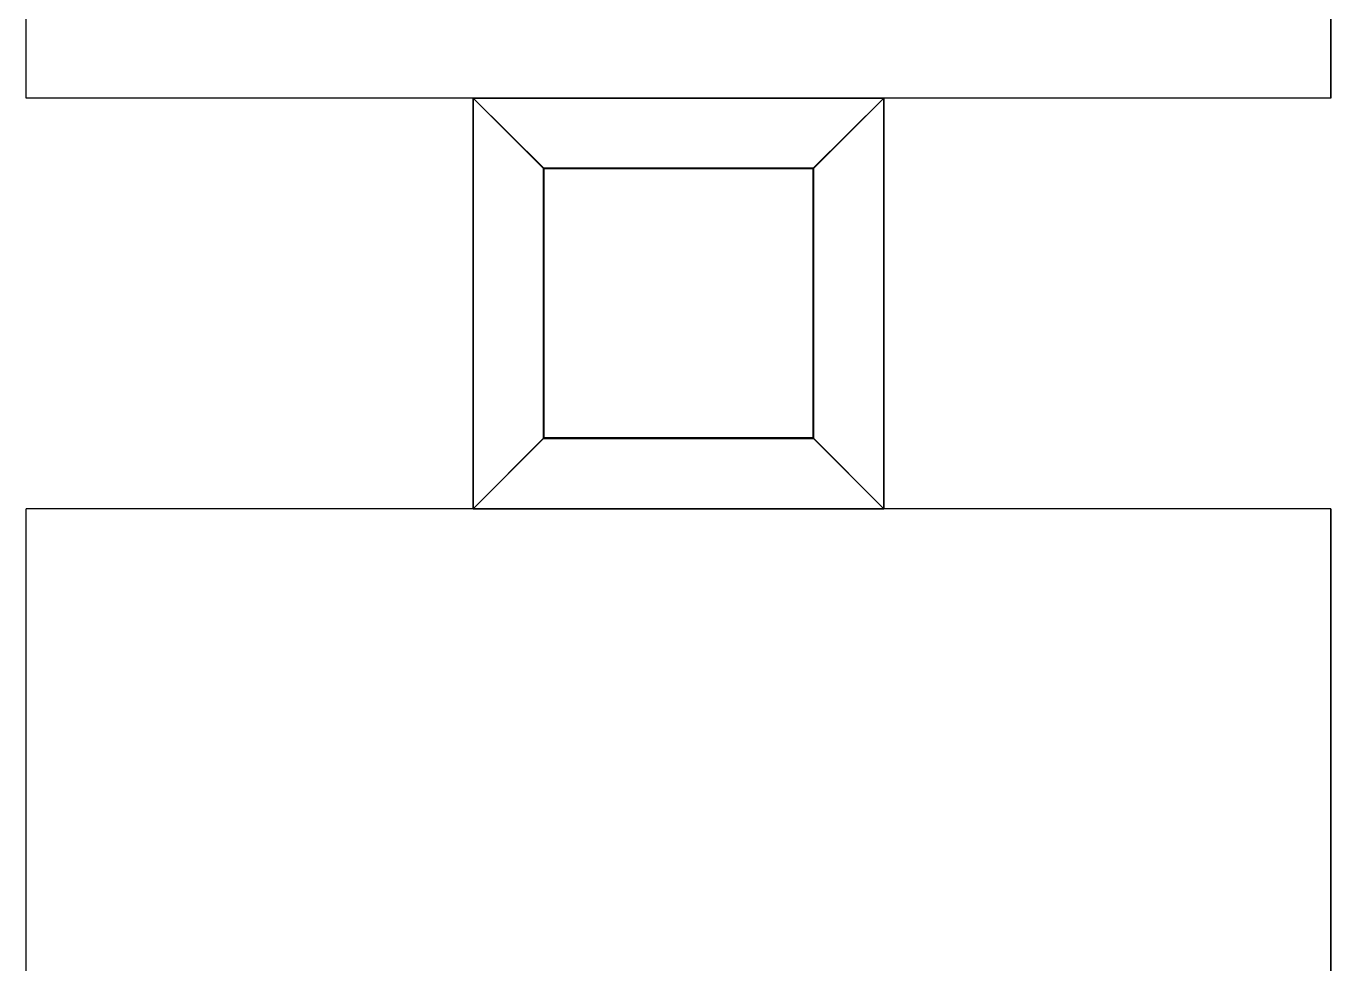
# Model space of a CAD drawing. Header units: millimetres. Extents: x 8.2 to 62.6, y 389.2 to 443.4.
# Drawn here: x 29.526 to 31.558, y 393.824 to 395.285 of the extents above; entities that cross this region are included whole.
import ezdxf

# ---------------------------------------------------------------- set-up
doc = ezdxf.new("R2010")
doc.units = ezdxf.units.MM
doc.layers.add('Feature', color=7, linetype='CONTINUOUS')

msp = doc.modelspace()

# ---------------------------------------------------------------- linework, layer by layer
at = {"layer": 'Feature'}
for p, q in [((29.5258, 395.173, -62.0183), (29.5258, 398.206, -62.0183)), ((29.5258, 395.173, -62.0183), (29.5258, 398.206, -62.6533)), ((29.5258, 395.173, -62.0183), (29.5258, 398.206, -62.0183)), ((29.5258, 395.173, -62.0183), (29.5258, 398.206, -62.6533)), ((31.5578, 395.173, -62.0183), (31.5578, 398.206, -62.6533)), ((31.5578, 398.206, -62.0183), (31.5578, 395.173, -62.0183)), ((31.5578, 398.206, -62.0183), (31.5578, 395.173, -62.0183)), ((31.5578, 395.173, -62.0183), (31.5578, 398.206, -62.6533)), ((30.2218, 395.173, -62.0183), (29.5258, 395.173, -62.0183)), ((30.2218, 395.173, -62.0183), (29.5258, 395.173, -62.0183)), ((30.2218, 394.533, -62.0183), (30.2218, 395.173, -62.0183)), ((30.2218, 395.173, -68.7239), (30.2218, 394.533, -68.7239)), ((30.331, 395.064, -69.0239), (30.2218, 395.173, -68.7239)), ((30.8618, 395.173, -68.7239), (30.2218, 395.173, -68.7239)), ((30.331, 395.064, -69.0239), (30.2218, 395.173, -68.7239)), ((30.2218, 394.533, -62.7295), (30.2218, 395.173, -62.7295)), ((30.2218, 395.173, -68.7239), (30.2218, 395.173, -62.7295)), ((30.2218, 395.173, -68.7239), (30.2218, 394.533, -68.7239)), ((30.2218, 395.173, -68.7239), (30.2218, 395.173, -62.7295)), ((30.2218, 395.173, -62.7295), (30.8618, 395.173, -62.7295)), ((30.8618, 395.173, -68.7239), (30.2218, 395.173, -68.7239)), ((30.2218, 395.173, -62.7295), (30.8618, 395.173, -62.7295)), ((30.2218, 394.533, -62.7295), (30.2218, 395.173, -62.7295)), ((30.8618, 395.173, -62.0183), (30.2218, 395.173, -62.0183)), ((30.2218, 395.173, -59.3259), (30.2218, 394.533, -59.3259)), ((30.3328, 395.063, -59.0211), (30.2218, 395.173, -59.3259)), ((30.8618, 395.173, -59.3259), (30.2218, 395.173, -59.3259)), ((30.3328, 395.063, -59.0211), (30.2218, 395.173, -59.3259)), ((30.8618, 395.173, -62.0183), (30.2218, 395.173, -62.0183)), ((30.2218, 395.173, -62.0183), (30.2218, 395.173, -59.3259)), ((30.8618, 395.173, -59.3259), (30.2218, 395.173, -59.3259)), ((30.2218, 394.533, -62.0183), (30.2218, 395.173, -62.0183)), ((30.2218, 395.173, -59.3259), (30.2218, 394.533, -59.3259)), ((30.2218, 395.173, -62.0183), (30.2218, 395.173, -59.3259)), ((30.7509, 395.063, -59.0211), (30.8618, 395.173, -59.3259)), ((30.7509, 395.063, -59.0211), (30.8618, 395.173, -59.3259)), ((30.7526, 395.064, -69.0239), (30.8618, 395.173, -68.7239)), ((30.7526, 395.064, -69.0239), (30.8618, 395.173, -68.7239)), ((31.5578, 395.173, -62.0183), (30.8618, 395.173, -62.0183)), ((30.8618, 395.173, -62.0183), (30.8618, 394.533, -62.0183)), ((30.8618, 394.533, -68.7239), (30.8618, 395.173, -68.7239)), ((30.8618, 395.173, -68.7239), (30.8618, 395.173, -62.7295)), ((30.8618, 395.173, -68.7239), (30.8618, 395.173, -62.7295)), ((30.8618, 395.173, -62.7295), (30.8618, 394.533, -62.7295)), ((30.8618, 394.533, -68.7239), (30.8618, 395.173, -68.7239)), ((30.8618, 395.173, -62.7295), (30.8618, 394.533, -62.7295)), ((31.5578, 395.173, -62.0183), (30.8618, 395.173, -62.0183)), ((30.8618, 394.533, -59.3259), (30.8618, 395.173, -59.3259)), ((30.8618, 395.173, -62.0183), (30.8618, 395.173, -59.3259)), ((30.8618, 395.173, -62.0183), (30.8618, 394.533, -62.0183)), ((30.8618, 395.173, -62.0183), (30.8618, 395.173, -59.3259)), ((30.8618, 394.533, -59.3259), (30.8618, 395.173, -59.3259)), ((30.331, 395.064, -69.0239), (30.331, 394.643, -69.0239)), ((30.7526, 395.064, -69.0239), (30.331, 395.064, -69.0239)), ((30.331, 395.064, -69.0239), (30.331, 394.643, -69.0239)), ((30.7526, 395.064, -69.0239), (30.331, 395.064, -69.0239)), ((30.3328, 395.063, -59.0211), (30.7509, 395.063, -59.0211)), ((30.3328, 394.644, -59.0211), (30.3328, 395.063, -59.0211)), ((30.3328, 394.644, -59.0211), (30.3328, 395.063, -59.0211)), ((30.3328, 395.063, -59.0211), (30.7509, 395.063, -59.0211)), ((30.7509, 395.063, -59.0211), (30.7509, 394.644, -59.0211)), ((30.7509, 395.063, -59.0211), (30.7509, 394.644, -59.0211)), ((30.7526, 394.643, -69.0239), (30.7526, 395.064, -69.0239)), ((30.7526, 394.643, -69.0239), (30.7526, 395.064, -69.0239)), ((30.3328, 394.644, -59.0211), (30.2218, 394.533, -59.3259)), ((30.3328, 394.644, -59.0211), (30.2218, 394.533, -59.3259)), ((30.331, 394.643, -69.0239), (30.2218, 394.533, -68.7239)), ((30.331, 394.643, -69.0239), (30.2218, 394.533, -68.7239)), ((30.331, 394.643, -69.0239), (30.7526, 394.643, -69.0239)), ((30.331, 394.643, -69.0239), (30.7526, 394.643, -69.0239)), ((30.7509, 394.644, -59.0211), (30.3328, 394.644, -59.0211)), ((30.7509, 394.644, -59.0211), (30.3328, 394.644, -59.0211)), ((30.7509, 394.644, -59.0211), (30.8618, 394.533, -59.3259)), ((30.7509, 394.644, -59.0211), (30.8618, 394.533, -59.3259)), ((30.7526, 394.643, -69.0239), (30.8618, 394.533, -68.7239)), ((30.7526, 394.643, -69.0239), (30.8618, 394.533, -68.7239)), ((29.5258, 392.364, -62.0183), (29.5258, 394.533, -62.0183)), ((30.2218, 394.533, -62.0183), (29.5258, 394.533, -62.0183)), ((29.5258, 392.364, -62.6533), (29.5258, 394.533, -62.0183)), ((29.5258, 392.364, -62.0183), (29.5258, 394.533, -62.0183)), ((29.5258, 392.364, -62.6533), (29.5258, 394.533, -62.0183)), ((30.2218, 394.533, -62.0183), (29.5258, 394.533, -62.0183)), ((30.2218, 394.533, -68.7239), (30.8618, 394.533, -68.7239)), ((30.2218, 394.533, -68.7239), (30.2218, 394.533, -62.7295)), ((30.8618, 394.533, -62.7295), (30.2218, 394.533, -62.7295)), ((30.2218, 394.533, -68.7239), (30.2218, 394.533, -62.7295)), ((30.2218, 394.533, -68.7239), (30.8618, 394.533, -68.7239)), ((30.8618, 394.533, -62.7295), (30.2218, 394.533, -62.7295)), ((30.8618, 394.533, -62.0183), (30.2218, 394.533, -62.0183)), ((30.2218, 394.533, -59.3259), (30.8618, 394.533, -59.3259)), ((30.2218, 394.533, -62.0183), (30.2218, 394.533, -59.3259)), ((30.8618, 394.533, -62.0183), (30.2218, 394.533, -62.0183)), ((30.2218, 394.533, -59.3259), (30.8618, 394.533, -59.3259)), ((30.2218, 394.533, -62.0183), (30.2218, 394.533, -59.3259)), ((31.5578, 394.533, -62.0183), (30.8618, 394.533, -62.0183)), ((30.8618, 394.533, -68.7239), (30.8618, 394.533, -62.7295)), ((30.8618, 394.533, -68.7239), (30.8618, 394.533, -62.7295)), ((31.5578, 394.533, -62.0183), (30.8618, 394.533, -62.0183)), ((30.8618, 394.533, -62.0183), (30.8618, 394.533, -59.3259)), ((30.8618, 394.533, -62.0183), (30.8618, 394.533, -59.3259)), ((31.5578, 394.533, -62.0183), (31.5578, 392.364, -62.0183)), ((31.5578, 392.364, -62.6533), (31.5578, 394.533, -62.0183)), ((31.5578, 394.533, -62.0183), (31.5578, 392.364, -62.0183)), ((31.5578, 392.364, -62.6533), (31.5578, 394.533, -62.0183))]:
    msp.add_line(p, q, dxfattribs=at)

doc.saveas('drawing.dxf')
